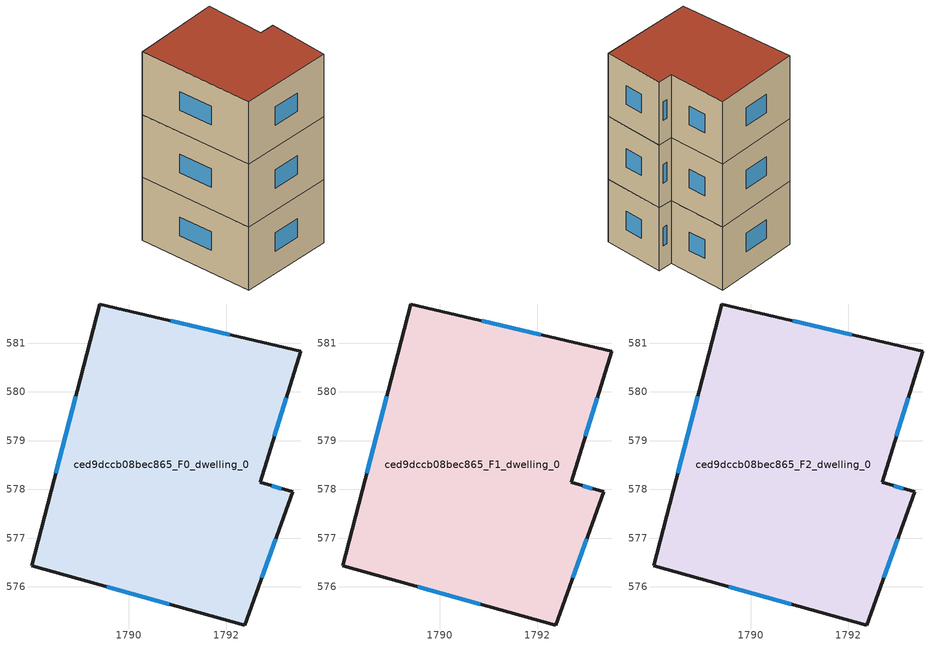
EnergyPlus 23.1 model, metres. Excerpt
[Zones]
ced9dccb08bec865_F0_dwelling_0
 floor ground (EU_floor_Construction): 1793.53,580.83 1792.69,578.14 1793.37,577.95 1792.38,575.22 1788.01,576.43 1789.4,581.8 z0
 wall outside (EU_wall_Construction): 1789.4,581.8 1788.01,576.43 1792.38,575.22 1793.37,577.95 1792.69,578.14 1793.53,580.83 1789.4,581.8 z0:3
 window (EU_Window_Construction): 1788.91,579.9 1788.5,578.33 / 1792.07,581.17 1790.86,581.46 / 1792.99,579.09 1793.23,579.88 / 1793.13,578.02 1792.93,578.07 / 1792.73,576.19 1793.02,576.99 / 1789.55,576.01 1790.83,575.65 z1.06:1.94
ced9dccb08bec865_F1_dwelling_0
 floor to ced9dccb08bec865_F0_dwelling_0 (EU_floor_Construction): 1793.53,580.83 1792.69,578.14 1793.37,577.95 1792.38,575.22 1788.01,576.43 1789.4,581.8 z3
 wall outside (EU_wall_Construction): 1789.4,581.8 1788.01,576.43 1792.38,575.22 1793.37,577.95 1792.69,578.14 1793.53,580.83 1789.4,581.8 z3:6
 window (EU_Window_Construction): 1788.91,579.9 1788.5,578.33 / 1792.07,581.17 1790.86,581.46 / 1792.99,579.09 1793.23,579.88 / 1793.13,578.02 1792.93,578.07 / 1792.73,576.19 1793.02,576.99 / 1789.55,576.01 1790.83,575.65 z4.06:4.94
ced9dccb08bec865_F2_dwelling_0
 floor to ced9dccb08bec865_F1_dwelling_0 (EU_floor_Construction): 1793.53,580.83 1792.69,578.14 1793.37,577.95 1792.38,575.22 1788.01,576.43 1789.4,581.8 z6
 wall outside (EU_wall_Construction): 1789.4,581.8 1788.01,576.43 1792.38,575.22 1793.37,577.95 1792.69,578.14 1793.53,580.83 1789.4,581.8 z6:9
 window (EU_Window_Construction): 1788.91,579.9 1788.5,578.33 / 1792.07,581.17 1790.86,581.46 / 1792.99,579.09 1793.23,579.88 / 1793.13,578.02 1792.93,578.07 / 1792.73,576.19 1793.02,576.99 / 1789.55,576.01 1790.83,575.65 z7.06:7.94
 roof outside (EU_roof_Construction): 1792.38,575.22 1793.37,577.95 1792.69,578.14 1793.53,580.83 1789.4,581.8 1788.01,576.43 z9
[Building]
EU S2 Campaign: North Axis=0; Terrain=City; Solar Distribution=FullExterior
[Site:Location]
Bologna: Latitude=44.5; Longitude=11.25; Time Zone=1; Elevation=37
[SizingPeriod:WeatherFileDays]
AnnualSizingPeriod: Begin Month=1; Begin Day of Month=1; End Month=12; End Day of Month=31; Day of Week for Start Day=Monday; Use Weather File Daylight Saving Period=No; Use Weather File Rain and Snow Indicators=No
[MATERIAL]
EU_InternalMass_Material: Roughness=MediumRough; Thickness=0.1; Conductivity=1; Density=1800; Specific Heat=900; Thermal Absorptance=0.9; Solar Absorptance=0.7; Visible Absorptance=0.7
[MATERIAL:NOMASS] Roughness=MediumRough; Thermal Absorptance=0.9; Solar Absorptance=0.7; Visible Absorptance=0.7
Name | Thermal Resistance
EU_wall_NoMass | 0.781309
EU_roof_NoMass | 0.418499
EU_floor_NoMass | 0.563442
[WINDOWMATERIAL:SIMPLEGLAZINGSYSTEM]
EU_Window_SimpleGlazing: UFactor=4.32879; Solar Heat Gain Coefficient=0.85; Visible Transmittance=0.85
[CONSTRUCTION]
EU_wall_Construction: EU_wall_NoMass
EU_roof_Construction: EU_roof_NoMass
EU_floor_Construction: EU_floor_NoMass
EU_Window_Construction: EU_Window_SimpleGlazing
EU_InternalMass_Construction: EU_InternalMass_Material
[ZONE] Type=1; Multiplier=1; Ceiling Height=autocalculate; Floor Area=autocalculate; Part of Total Floor Area=Yes
Name | Volume
ced9dccb08bec865_F0_dwelling_0 | 74.6843
ced9dccb08bec865_F1_dwelling_0; ced9dccb08bec865_F2_dwelling_0 | 74.6865
[INTERNALMASS] Construction=EU_InternalMass_Construction; Surface Area=24.8952
Name | Zone or ZoneList
ced9dccb08bec865_F0_dwelling_0_EU_InternalMass | ced9dccb08bec865_F0_dwelling_0
ced9dccb08bec865_F1_dwelling_0_EU_InternalMass | ced9dccb08bec865_F1_dwelling_0
ced9dccb08bec865_F2_dwelling_0_EU_InternalMass | ced9dccb08bec865_F2_dwelling_0
[OTHEREQUIPMENT] Fuel Type=Electricity; Design Level Calculation Method=Watts/Area; Power per Zone Floor Area=1; Fraction Latent=0; Fraction Radiant=0; Fraction Lost=0; Carbon Dioxide Generation Rate=0; EndUse Subcategory=EU_Step8_InternalGains
Name | Zone or ZoneList or Space or SpaceList | Schedule
EU_Step8_InternalGain_ced9dccb08bec865_F0_dwelling_0_f000 | ced9dccb08bec865_F0_dwelling_0 | EU_Step8_GainSchedule_ced9dccb08bec865_F0_dwelling_0_f000
EU_Step8_InternalGain_ced9dccb08bec865_F1_dwelling_0_f000 | ced9dccb08bec865_F1_dwelling_0 | EU_Step8_GainSchedule_ced9dccb08bec865_F1_dwelling_0_f000
EU_Step8_InternalGain_ced9dccb08bec865_F2_dwelling_0_f000 | ced9dccb08bec865_F2_dwelling_0 | EU_Step8_GainSchedule_ced9dccb08bec865_F2_dwelling_0_f000
[ZONEVENTILATION:DESIGNFLOWRATE] Schedule=EU_AlwaysOn; Design Flow Rate Calculation Method=AirChanges/Hour; Air Changes per Hour=0.692607; Ventilation Type=Natural; Fan Pressure Rise=0; Fan Total Efficiency=1; Constant Term Coefficient=1; Temperature Term Coefficient=0; Velocity Term Coefficient=0; Velocity Squared Term Coefficient=0; Minimum Indoor Temperature=-100; Maximum Indoor Temperature=100; Delta Temperature=-100; Minimum Outdoor Temperature=-100; Maximum Outdoor Temperature=100; Maximum Wind Speed=40
Name | Zone or ZoneList or Space or SpaceList
EU_ConstantAir_ced9dccb08bec865_F0_dwelling_0 | ced9dccb08bec865_F0_dwelling_0
EU_ConstantAir_ced9dccb08bec865_F1_dwelling_0 | ced9dccb08bec865_F1_dwelling_0
EU_ConstantAir_ced9dccb08bec865_F2_dwelling_0 | ced9dccb08bec865_F2_dwelling_0
[HVACTEMPLATE:THERMOSTAT] Constant Heating Setpoint=20; Constant Cooling Setpoint=50
EU_HeatOnly_ced9dccb08bec865_F0_dwelling_0; EU_HeatOnly_ced9dccb08bec865_F1_dwelling_0; EU_HeatOnly_ced9dccb08bec865_F2_dwelling_0
[HVACTEMPLATE:ZONE:IDEALLOADSAIRSYSTEM] System Availability Schedule=EU_AlwaysOn; Maximum Heating Supply Air Temperature=50; Minimum Cooling Supply Air Temperature=13; Maximum Heating Supply Air Humidity Ratio=0.0156; Minimum Cooling Supply Air Humidity Ratio=0.0077; Heating Limit=NoLimit; Cooling Limit=NoLimit; Heating Availability Schedule=EU_AlwaysOn; Cooling Availability Schedule=EU_CoolingOff; Dehumidification Control Type=ConstantSensibleHeatRatio; Cooling Sensible Heat Ratio=0.7; Dehumidification Setpoint=60; Humidification Control Type=None; Humidification Setpoint=30; Outdoor Air Method=None; Outdoor Air Flow Rate per Person=0.00944; Outdoor Air Flow Rate per Zone Floor Area=0; Outdoor Air Flow Rate per Zone=0; Demand Controlled Ventilation Type=None; Outdoor Air Economizer Type=NoEconomizer; Heat Recovery Type=None; Sensible Heat Recovery Effectiveness=0.7; Latent Heat Recovery Effectiveness=0.65
Name | Template Thermostat
ced9dccb08bec865_F0_dwelling_0 | EU_HeatOnly_ced9dccb08bec865_F0_dwelling_0
ced9dccb08bec865_F1_dwelling_0 | EU_HeatOnly_ced9dccb08bec865_F1_dwelling_0
ced9dccb08bec865_F2_dwelling_0 | EU_HeatOnly_ced9dccb08bec865_F2_dwelling_0
[SIZING:ZONE] Zone Cooling Design Supply Air Temperature Input Method=SupplyAirTemperature; Zone Cooling Design Supply Air Temperature=13; Zone Heating Design Supply Air Temperature Input Method=SupplyAirTemperature; Zone Heating Design Supply Air Temperature=50; Zone Cooling Design Supply Air Humidity Ratio=0.008; Zone Heating Design Supply Air Humidity Ratio=0.008; Cooling Design Air Flow Method=DesignDay; Cooling Design Air Flow Rate=0; Cooling Minimum Air Flow per Zone Floor Area=0.000762; Cooling Minimum Air Flow=0; Cooling Minimum Air Flow Fraction=0.2; Heating Design Air Flow Method=DesignDay; Heating Design Air Flow Rate=0; Heating Maximum Air Flow per Zone Floor Area=0.002032; Heating Maximum Air Flow=0.141576; Heating Maximum Air Flow Fraction=0.3; Account for Dedicated Outdoor Air System=No; Dedicated Outdoor Air System Control Strategy=NeutralSupplyAir; Dedicated Outdoor Air Low Setpoint Temperature for Design=autosize; Dedicated Outdoor Air High Setpoint Temperature for Design=autosize; Zone Load Sizing Method=Sensible Load Only No Latent Load; Zone Latent Cooling Design Supply Air Humidity Ratio Input Method=HumidityRatioDifference; Zone Cooling Design Supply Air Humidity Ratio Difference=0.005; Zone Latent Heating Design Supply Air Humidity Ratio Input Method=HumidityRatioDifference; Zone Humidification Design Supply Air Humidity Ratio Difference=0.005
ced9dccb08bec865_F0_dwelling_0; ced9dccb08bec865_F1_dwelling_0; ced9dccb08bec865_F2_dwelling_0
[SCHEDULE:CONSTANT]
Name | Hourly Value
EU_AlwaysOn | 1
EU_CoolingOff | 0
[SCHEDULE:FILE] Column Number=1; Rows to Skip at Top=0; Number of Hours of Data=8760; Column Separator=Comma; Interpolate to Timestep=No; Minutes per Item=60; Adjust Schedule for Daylight Savings=Yes
Name | File
EU_Step8_GainSchedule_ced9dccb08bec865_F0_dwelling_0_f000 | ../../schedules/ced9dccb08bec865/ced9dccb08bec865_F0_dwelling_0_f000_gain.csv
EU_Step8_GainSchedule_ced9dccb08bec865_F1_dwelling_0_f000 | ../../schedules/ced9dccb08bec865/ced9dccb08bec865_F1_dwelling_0_f000_gain.csv
EU_Step8_GainSchedule_ced9dccb08bec865_F2_dwelling_0_f000 | ../../schedules/ced9dccb08bec865/ced9dccb08bec865_F2_dwelling_0_f000_gain.csv
